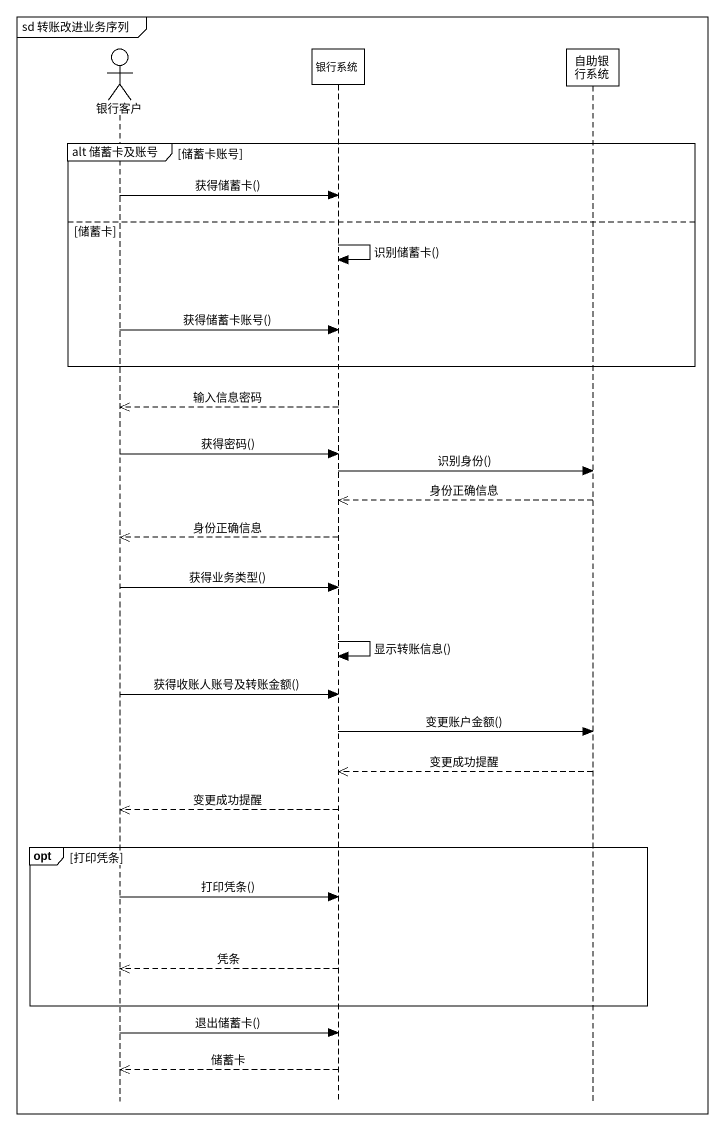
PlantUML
@startuml
mainframe sd 转账改进业务序列
hide footbox
actor 银行客户
participant 银行系统
participant 自助银行系统

group alt 储蓄卡及账号 [储蓄卡账号]
  银行客户 -> 银行系统 : 获得储蓄卡()
else 储蓄卡
  银行系统 -> 银行系统 : 识别储蓄卡()
  银行客户 -> 银行系统 : 获得储蓄卡账号()
end
银行系统 -->> 银行客户 : 输入信息密码
银行客户 -> 银行系统 : 获得密码()
银行系统 -> 自助银行系统 : 识别身份()
自助银行系统 -->> 银行系统 : 身份正确信息
银行系统 -->> 银行客户 : 身份正确信息
银行客户 -> 银行系统 : 获得业务类型()
银行系统 -> 银行系统 : 显示转账信息()
银行客户 -> 银行系统 : 获得收账人账号及转账金额()
银行系统 -> 自助银行系统 : 变更账户金额()
自助银行系统 -->> 银行系统 : 变更成功提醒
银行系统 -->> 银行客户 : 变更成功提醒
opt 打印凭条
  银行客户 -> 银行系统 : 打印凭条()
  银行系统 -->> 银行客户 : 凭条
end
银行客户 -> 银行系统 : 退出储蓄卡()
银行系统 -->> 银行客户 : 储蓄卡
@enduml
